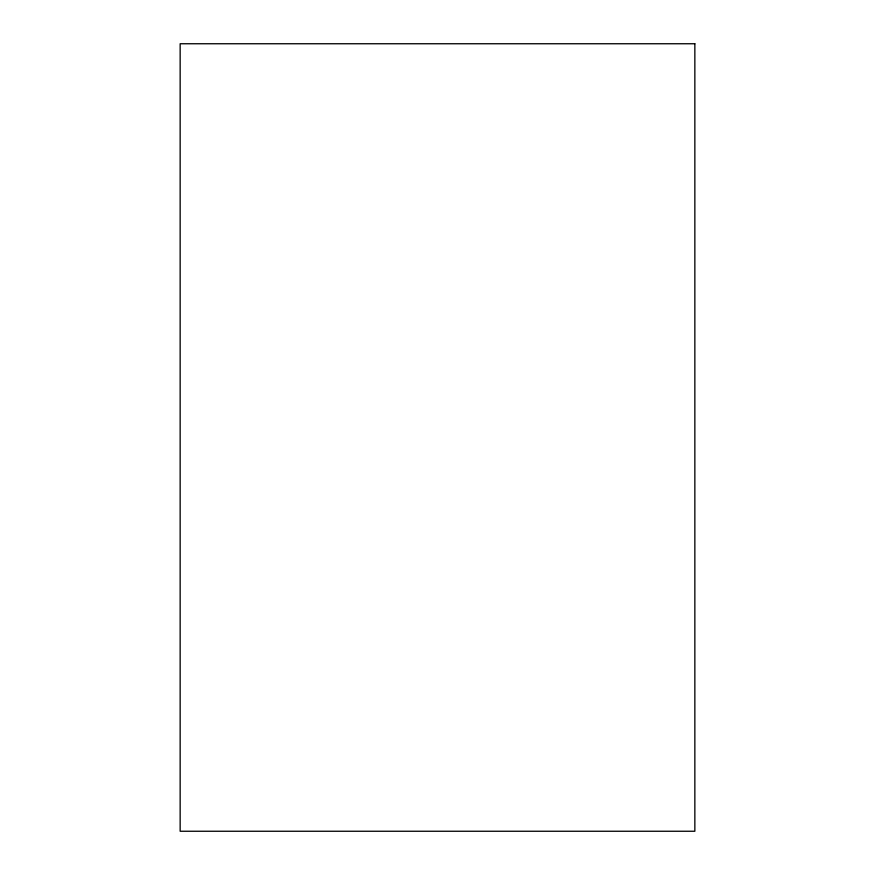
<?xml version="1.0" encoding="UTF-8"?>
<svg xmlns="http://www.w3.org/2000/svg" width="875" height="875" viewBox="0 0 875 875"><rect width="100%" height="100%" fill="white"/><g stroke="black" fill="none" stroke-linecap="round" stroke-linejoin="round"><path stroke-width="1.31" d="M694.848 43.75L180.152 43.75L180.152 831.25L694.848 831.25L694.848 43.75"/></g></svg>
